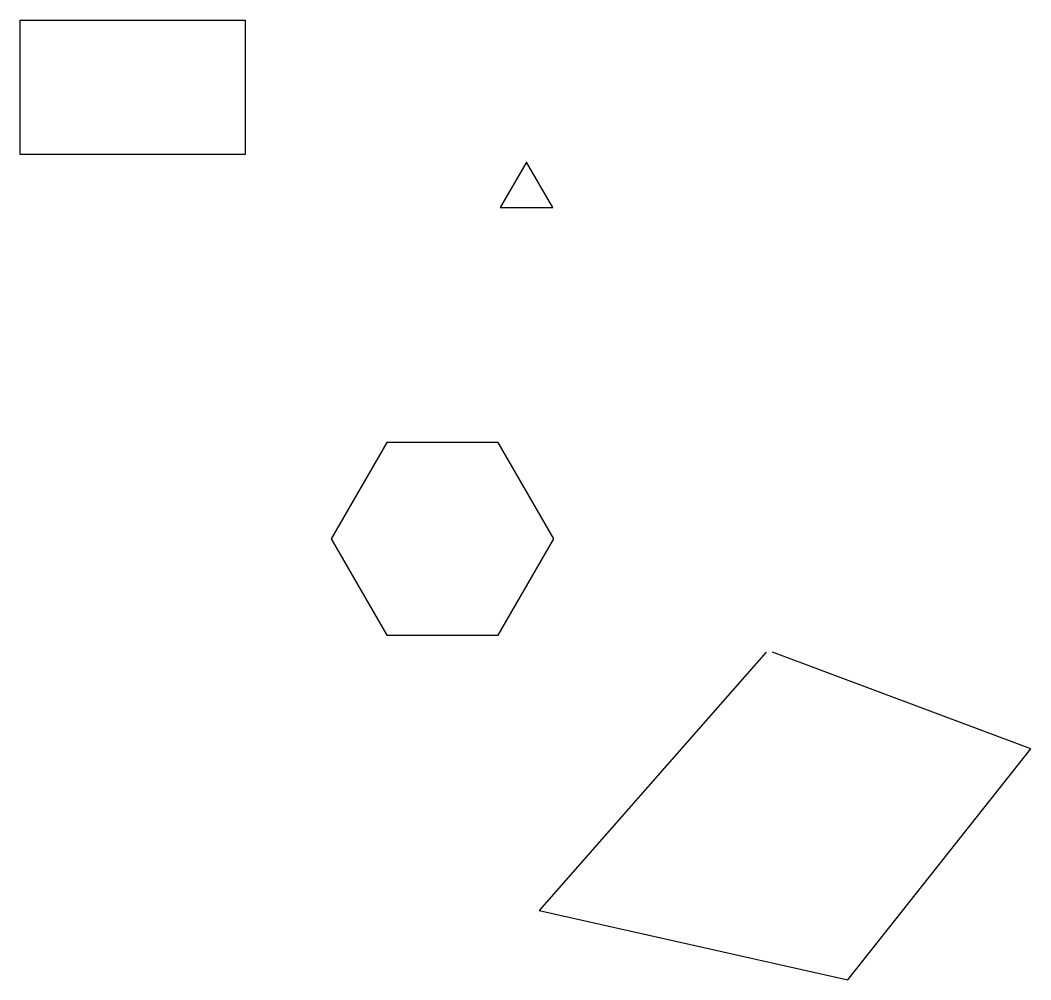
# Model space of a CAD drawing. Header units: millimetres. Extents: x 218 to 885, y 161 to 795.
import ezdxf

# ---------------------------------------------------------------- set-up
doc = ezdxf.new("R2010")
doc.units = ezdxf.units.MM

msp = doc.modelspace()

# ---------------------------------------------------------------- linework, layer by layer
for points in [[(218.19, 794.77), (366.59, 794.77), (366.59, 706.07), (218.19, 706.07)], [(552.45, 701.12), (535.13, 671.12), (569.77, 671.12)], [(423.46, 452.42), (460.21, 388.76), (533.72, 388.76), (570.48, 452.42), (533.72, 516.09), (460.21, 516.09)]]:
    msp.add_lwpolyline(points, close=True)
msp.add_lwpolyline([(710.56, 377.58), (560.77, 207.1), (764.65, 161.36), (885.32, 313.82), (714.72, 377.58)])

doc.saveas('drawing.dxf')
